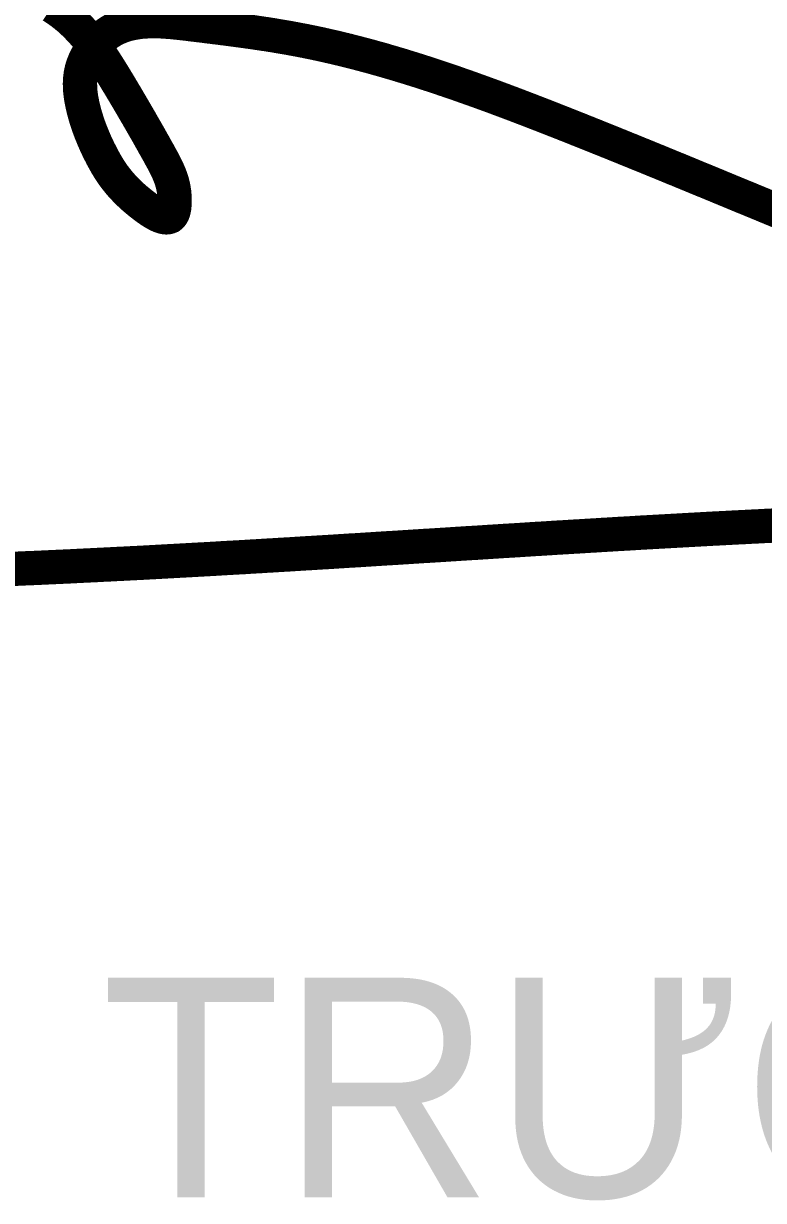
# Model space of a CAD drawing. Header units: millimetres. Extents: x -295047 to 304185, y -728047 to -308748.
# Drawn here: x -147810 to -147465, y -332071 to -331522 of the extents above; entities that cross this region are included whole.
import ezdxf
from ezdxf.enums import TextEntityAlignment as Align

# ---------------------------------------------------------------- set-up
doc = ezdxf.new("R2010")
doc.units = ezdxf.units.MM
doc.header["$MEASUREMENT"] = 0
for name, color, linetype, lineweight in [('ISO', 153, 'Continuous', 13), ('LC ISO', 153, 'Continuous', 13), ('LC Net thay', 7, 'Continuous', 25), ('LC Text1', 3, 'Continuous', 20)]:
    doc.layers.add(name, color=color, linetype=linetype, lineweight=lineweight)
doc.styles.add('Khungten', font='VHAVAN.TTF', dxfattribs={"width": 0.9, "height": 5000})
doc.styles.add('Title', font='VHBLACK.TTF', dxfattribs={"width": 0.8})
doc.styles.add('VNAVANTH', font='VHAVANB.TTF', dxfattribs={"width": 0.6})

# ---------------------------------------------------------------- blocks, each defined once
blk = doc.blocks.new('Mr. Giang')
at = {"layer": 'LC ISO', "const_width": 50}
for points in [[(1509, 633.2), (1509.9, 632.6), (1511.5, 631.6), (1513.1, 630.6), (1514.6, 629.6), (1516.2, 628.5), (1517.7, 627.5), (1519.2, 626.4), (1520.7, 625.4), (1522.2, 624.3), (1523.7, 623.2), (1525.1, 622), (1526.6, 620.9), (1528, 619.8), (1529.4, 618.6), (1530.8, 617.4), (1532.2, 616.3), (1533.6, 615.1), (1535, 613.8), (1536.3, 612.6), (1537.7, 611.4), (1539, 610.1), (1540.4, 608.9), (1541.7, 607.6), (1543, 606.3), (1544.3, 605.1), (1545.6, 603.8), (1546.8, 602.4), (1548.1, 601.1), (1549.4, 599.8), (1550.6, 598.4), (1551.8, 597.1), (1553.1, 595.7), (1554.3, 594.3), (1555.5, 593), (1556.7, 591.6), (1557.9, 590.2), (1559.1, 588.8), (1560.2, 587.4), (1561.4, 585.9), (1562.6, 584.5), (1563.7, 583), (1564.9, 581.6), (1566, 580.1), (1567.1, 578.7), (1568.2, 577.2), (1569.3, 575.7), (1570.5, 574.2), (1571.5, 572.7), (1572.6, 571.2), (1573.7, 569.7), (1574.8, 568.2), (1575.9, 566.7), (1576.9, 565.2), (1578, 563.7), (1579.1, 562.1), (1580.1, 560.6), (1581.2, 559.1), (1582.2, 557.5), (1583.2, 555.9), (1584.3, 554.4), (1585.3, 552.8), (1586.3, 551.3), (1587.3, 549.7), (1588.3, 548.1), (1589.3, 546.5), (1590.3, 545), (1591.3, 543.4), (1592.3, 541.8), (1593.3, 540.2), (1594.3, 538.6), (1595.3, 537), (1596.3, 535.4), (1597.3, 533.8), (1598.2, 532.2), (1599.2, 530.6), (1600.2, 529), (1601.2, 527.4), (1602.1, 525.8), (1603.1, 524.2), (1604.1, 522.6), (1605, 521), (1605.9, 519.6), (1607, 517.8), (1607.9, 516.2), (1608.9, 514.6), (1609.8, 513), (1610.8, 511.4), (1611.8, 509.8), (1612.7, 508.2), (1613.7, 506.6), (1614.6, 505), (1615.6, 503.4), (1616.5, 501.8), (1617.5, 500.2), (1618.4, 498.6), (1619.4, 497), (1620.3, 495.4), (1621.2, 493.8), (1622.2, 492.2), (1623.1, 490.6), (1624.1, 489), (1625, 487.4), (1625.9, 485.8), (1626.9, 484.2), (1627.8, 482.6), (1628.7, 481), (1629.7, 479.4), (1630.6, 477.8), (1631.5, 476.2), (1632.5, 474.6), (1633.4, 473.1), (1634.3, 471.5), (1635.2, 469.9), (1636.1, 468.3), (1637.1, 466.7), (1638, 465.1), (1638.9, 463.5), (1639.8, 461.9), (1640.7, 460.3), (1641.6, 458.7), (1642.5, 457.2), (1643.4, 455.6), (1644.4, 454), (1645.3, 452.4), (1646.2, 450.8), (1647.1, 449.2), (1648, 447.7), (1648.9, 446.1), (1649.8, 444.5), (1650.7, 442.9), (1651.5, 441.3), (1652.4, 439.8), (1653.3, 438.2), (1654.2, 436.6), (1655.1, 435), (1656, 433.5), (1656.9, 431.9), (1657.7, 430.3), (1658.6, 428.8), (1659.5, 427.2), (1660.4, 425.6), (1661.2, 424.1), (1662.1, 422.5), (1663, 420.9), (1663.9, 419.4), (1664.7, 417.8), (1665.6, 416.2), (1666.7, 414.2), (1667.3, 413.1), (1668.2, 411.6), (1669, 410), (1669.9, 408.5), (1670.7, 406.9), (1671.5, 405.3), (1672.4, 403.8), (1673.2, 402.2), (1674, 400.6), (1674.8, 399), (1675.6, 397.4), (1676.3, 395.8), (1677.1, 394.2), (1677.8, 392.6), (1678.5, 390.9), (1679.2, 389.3), (1679.9, 387.6), (1680.5, 385.9), (1681.2, 384.2), (1681.8, 382.5), (1682.4, 380.8), (1682.9, 379.1), (1683.5, 377.3), (1684, 375.5), (1684.4, 373.7), (1684.9, 371.8), (1685.3, 370), (1685.7, 368.1), (1686, 366.2), (1686.3, 364.2), (1686.6, 362.3), (1686.8, 360.3), (1687, 358.2), (1687.2, 356.2), (1687.3, 353.9), (1687.4, 352), (1687.4, 349.8), (1687.4, 347.7), (1687.3, 345.6), (1687.1, 343.5), (1686.9, 341.4), (1686.7, 339.4), (1686.3, 337.5), (1685.9, 335.7), (1685.4, 333.9), (1684.8, 332.3), (1684.1, 330.9), (1683.4, 329.6), (1682.5, 328.4), (1681.9, 327.8), (1680.5, 326.7), (1679.3, 326.2), (1678, 325.8), (1676.7, 325.6), (1675.2, 325.5), (1673.7, 325.6), (1672.2, 325.8), (1670.5, 326.2), (1668.8, 326.7), (1667.1, 327.3), (1665.3, 328), (1663.5, 328.8), (1661.6, 329.8), (1659.7, 330.8), (1657.8, 331.9), (1655.9, 333), (1653.9, 334.3), (1652, 335.5), (1650, 336.9), (1648.1, 338.2), (1646.1, 339.6), (1644.2, 341.1), (1642.3, 342.5), (1640.5, 343.9), (1639.5, 344.7), (1636.8, 346.8), (1635.1, 348.2), (1633.4, 349.6), (1631.7, 351), (1630, 352.4), (1628.4, 353.8), (1626.8, 355.2), (1625.3, 356.6), (1623.8, 358), (1622.3, 359.4), (1620.8, 360.8), (1619.4, 362.2), (1618, 363.5), (1616.6, 364.9), (1615.3, 366.3), (1614, 367.7), (1612.7, 369), (1611.4, 370.4), (1610.2, 371.8), (1609, 373.1), (1607.8, 374.5), (1606.6, 375.9), (1605.5, 377.3), (1604.4, 378.6), (1603.3, 380), (1602.2, 381.4), (1601.1, 382.8), (1600.1, 384.1), (1599, 385.5), (1598, 386.9), (1597, 388.3), (1596.1, 389.7), (1595.1, 391.1), (1594.2, 392.5), (1593.2, 393.9), (1592.3, 395.3), (1591.4, 396.8), (1590.5, 398.2), (1589.7, 399.6), (1588.8, 401.1), (1587.9, 402.5), (1587.1, 404), (1586.2, 405.5), (1585.4, 406.9), (1584.6, 408.4), (1583.8, 409.9), (1583, 411.4), (1582.2, 412.9), (1581.3, 414.4), (1580.4, 416.3), (1579.8, 417.5), (1579, 419.1), (1578.2, 420.6), (1577.4, 422.2), (1576.6, 423.8), (1575.8, 425.4), (1575.1, 427), (1574.3, 428.6), (1573.5, 430.2), (1572.8, 431.9), (1572, 433.5), (1571.3, 435.2), (1570.6, 436.8), (1569.8, 438.5), (1569.1, 440.2), (1568.4, 441.9), (1567.7, 443.5), (1567, 445.3), (1566.3, 447), (1565.6, 448.7), (1564.9, 450.4), (1564.3, 452.1), (1563.6, 453.9), (1563, 455.6), (1562.3, 457.4), (1561.7, 459.1), (1561.1, 460.9), (1560.5, 462.7), (1559.9, 464.4), (1559.3, 466.2), (1558.8, 468), (1558.2, 469.8), (1557.6, 471.6), (1557.1, 473.4), (1556.6, 475.2), (1556.1, 477), (1555.6, 478.8), (1555.1, 480.6), (1554.6, 482.5), (1554.2, 484.3), (1553.7, 486.3), (1553.3, 487.9), (1552.9, 489.8), (1552.5, 491.6), (1552.2, 493.5), (1551.8, 495.3), (1551.5, 497.1), (1551.1, 499), (1550.9, 500.8), (1550.6, 502.7), (1550.3, 504.5), (1550.1, 506.4), (1549.9, 508.2), (1549.7, 510.1), (1549.6, 511.9), (1549.5, 513.8), (1549.4, 515.6), (1549.4, 517.5), (1549.3, 519.3), (1549.3, 521.1), (1549.4, 523), (1549.5, 524.8), (1549.6, 526.6), (1549.7, 528.4), (1549.9, 530.2), (1550.2, 532.1), (1550.4, 533.9), (1550.7, 535.7), (1551.1, 537.5), (1551.5, 539.2), (1551.8, 540.6), (1552.4, 542.8), (1552.9, 544.6), (1553.5, 546.3), (1554.1, 548.1), (1554.8, 549.8), (1555.5, 551.5), (1556.2, 553.3), (1557, 555), (1557.8, 556.7), (1558.6, 558.3), (1559.5, 560), (1560.4, 561.6), (1561.4, 563.3), (1562.4, 564.9), (1563.4, 566.5), (1564.4, 568.1), (1565.5, 569.6), (1566.6, 571.2), (1567.8, 572.7), (1569, 574.2), (1570.2, 575.7), (1571.4, 577.1), (1572.7, 578.5), (1573.9, 579.9), (1575.3, 581.3), (1576.6, 582.7), (1577.9, 584), (1579.3, 585.3), (1580.7, 586.5), (1582.1, 587.8), (1583.6, 589), (1585, 590.2), (1586.5, 591.3), (1588, 592.4), (1589.5, 593.5), (1591.1, 594.6), (1592.6, 595.6), (1594.2, 596.5), (1595.6, 597.4), (1597.3, 598.4), (1598.9, 599.3), (1600.6, 600.1), (1602.2, 600.9), (1603.8, 601.6), (1605.5, 602.4), (1607.1, 603.1), (1608.8, 603.7), (1610.5, 604.4), (1612.2, 605), (1613.9, 605.5), (1615.6, 606.1), (1617.3, 606.6), (1619.1, 607.1), (1620.8, 607.5), (1622.6, 607.9), (1624.3, 608.3), (1626.1, 608.7), (1627.9, 609), (1629.7, 609.3), (1631.5, 609.6), (1633.3, 609.9), (1635.1, 610.1), (1636.9, 610.4), (1638.7, 610.6), (1640.6, 610.7), (1642.4, 610.9), (1644.3, 611), (1646.1, 611.1), (1648, 611.2), (1649.8, 611.3), (1651.7, 611.4), (1653.6, 611.4), (1655.4, 611.4), (1657.3, 611.4), (1659.2, 611.4), (1661.1, 611.4), (1663, 611.3), (1664.9, 611.3), (1666.8, 611.2), (1668.7, 611.1), (1670.6, 611), (1672.5, 610.9), (1674.4, 610.8), (1676.3, 610.6), (1678.2, 610.5), (1680.2, 610.3), (1682.1, 610.2), (1684, 610), (1685.9, 609.8), (1687.8, 609.6), (1689.7, 609.4), (1691.7, 609.2), (1693.6, 609), (1695.5, 608.8), (1697.4, 608.6), (1699.3, 608.4), (1701.2, 608.2), (1703.2, 607.9), (1705.1, 607.7), (1707, 607.5), (1708.9, 607.2), (1711.4, 606.9), (1712.7, 606.8), (1714.6, 606.5), (1716.5, 606.3), (1718.4, 606.1), (1720.3, 605.8), (1722.1, 605.6), (1724, 605.4), (1725.9, 605.2), (1727.8, 604.9), (1729.7, 604.7), (1731.5, 604.5), (1733.4, 604.2), (1735.3, 604), (1737.1, 603.8), (1739, 603.5), (1740.9, 603.3), (1742.7, 603.1), (1744.6, 602.9), (1746.4, 602.6), (1748.3, 602.4), (1750.1, 602.2), (1752, 601.9), (1753.8, 601.7), (1755.6, 601.5), (1757.5, 601.2), (1759.3, 601), (1761.2, 600.8), (1763, 600.5), (1764.8, 600.3), (1766.6, 600.1), (1768.5, 599.8), (1770.3, 599.6), (1772.1, 599.3), (1773.9, 599.1), (1775.8, 598.9), (1777.6, 598.6), (1779.4, 598.4), (1781.2, 598.1), (1783, 597.9), (1784.8, 597.6), (1786.6, 597.4), (1788.4, 597.2), (1790.2, 596.9), (1792, 596.7), (1793.8, 596.4), (1795.6, 596.1), (1797.4, 595.9), (1799.2, 595.6), (1801, 595.4), (1802.8, 595.1), (1804.6, 594.9), (1806.4, 594.6), (1808.2, 594.3), (1810, 594.1), (1811.8, 593.8), (1813.6, 593.5), (1815.4, 593.3), (1817.1, 593), (1818.9, 592.7), (1820.7, 592.5), (1822.5, 592.2), (1824.3, 591.9), (1826, 591.6), (1827.8, 591.4), (1829.6, 591.1), (1831.4, 590.8), (1833.2, 590.5), (1834.9, 590.2), (1836.7, 589.9), (1838.5, 589.6), (1840.3, 589.3), (1842, 589), (1843.8, 588.7), (1845.6, 588.4), (1847.3, 588.1), (1849.1, 587.8), (1850.9, 587.5), (1852.6, 587.2), (1854.4, 586.9), (1856.2, 586.6), (1858, 586.2), (1859.7, 585.9), (1861.5, 585.6), (1863.3, 585.3), (1865, 584.9), (1866.8, 584.6), (1867.7, 584.4), (1870.3, 583.9), (1872.1, 583.6), (1873.9, 583.2), (1875.6, 582.9), (1877.4, 582.6), (1879.2, 582.2), (1880.9, 581.8), (1882.7, 581.5), (1884.5, 581.1), (1886.2, 580.8), (1888, 580.4), (1889.8, 580), (1891.5, 579.7), (1893.3, 579.3), (1895.1, 578.9), (1896.8, 578.5), (1898.6, 578.2), (1900.4, 577.8), (1902.1, 577.4), (1903.9, 577), (1905.7, 576.6), (1907.4, 576.2), (1909.2, 575.8), (1910.9, 575.4), (1912.7, 575), (1914.5, 574.6), (1916.2, 574.2), (1918, 573.8), (1919.8, 573.4), (1921.5, 573), (1923.3, 572.6), (1925.1, 572.1), (1926.8, 571.7), (1928.6, 571.3), (1930.3, 570.9), (1932.1, 570.4), (1933.9, 570), (1935.6, 569.6), (1937.4, 569.1), (1939.2, 568.7), (1940.9, 568.3), (1942.7, 567.8), (1944.4, 567.4), (1946.2, 566.9), (1948, 566.5), (1949.7, 566), (1951.5, 565.6), (1953.3, 565.1), (1955, 564.7), (1956.8, 564.2), (1958.5, 563.7), (1960.3, 563.3), (1962.1, 562.8), (1963.8, 562.3), (1965.6, 561.9), (1967.3, 561.4), (1969.1, 560.9), (1970.9, 560.5), (1972.6, 560), (1974.4, 559.5), (1976.1, 559), (1977.9, 558.5), (1979.6, 558), (1981.4, 557.5), (1983.2, 557), (1984.9, 556.6), (1986.7, 556.1), (1988.4, 555.6), (1990.2, 555.1), (1992, 554.6), (1993.7, 554.1), (1995.5, 553.5), (1997.2, 553), (1999, 552.5), (2000.7, 552), (2002.5, 551.5), (2004.2, 551), (2006, 550.5), (2007.8, 549.9), (2009.5, 549.4), (2011.3, 548.9), (2013, 548.4), (2014.8, 547.9), (2016.5, 547.3), (2018.3, 546.8), (2020, 546.3), (2021.8, 545.7), (2023.5, 545.2), (2025.3, 544.6), (2027.1, 544.1), (2028.8, 543.6), (2030.6, 543), (2032.3, 542.5), (2034.1, 541.9), (2035.8, 541.4), (2037.6, 540.8), (2039.3, 540.3), (2041.1, 539.7), (2042.8, 539.2), (2044.6, 538.6), (2046.3, 538.1), (2048.1, 537.5), (2049.8, 536.9), (2051.6, 536.4), (2053.3, 535.8), (2055.1, 535.2), (2056.8, 534.7), (2058.6, 534.1), (2060.3, 533.5), (2062.1, 533), (2063.8, 532.4), (2065.6, 531.8), (2067.3, 531.2), (2069.1, 530.6), (2070.8, 530.1), (2072.6, 529.5), (2074.3, 528.9), (2076.1, 528.3), (2077.8, 527.7), (2079.6, 527.1), (2081.3, 526.5), (2083, 526), (2084.8, 525.4), (2086.5, 524.8), (2088.3, 524.2), (2090, 523.6), (2091.8, 523), (2093.5, 522.4), (2095.3, 521.8), (2097, 521.2), (2098.8, 520.6), (2100.5, 520), (2102.2, 519.4), (2104, 518.7), (2105.7, 518.1), (2107.5, 517.5), (2109.2, 516.9), (2111, 516.3), (2112.7, 515.7), (2114.4, 515.1), (2116.2, 514.5), (2117.9, 513.8), (2119.7, 513.2), (2121.4, 512.6), (2123.1, 512), (2124.9, 511.4), (2126.6, 510.7), (2128.4, 510.1), (2130.1, 509.5), (2131.8, 508.9), (2133.6, 508.2), (2135.3, 507.6), (2137.1, 507), (2138.8, 506.3), (2140.5, 505.7), (2142.3, 505.1), (2144, 504.4), (2145.7, 503.8), (2147.5, 503.2), (2149.2, 502.5), (2151, 501.9), (2152.7, 501.3), (2154.4, 500.6), (2156.2, 500), (2157.9, 499.3), (2159.6, 498.7), (2161.4, 498), (2163.1, 497.4), (2164.8, 496.8), (2166.6, 496.1), (2168.3, 495.5), (2170, 494.8), (2171.8, 494.2), (2173.5, 493.5), (2175.2, 492.9), (2177, 492.2), (2178.7, 491.6), (2180.4, 490.9), (2182.2, 490.2), (2183.9, 489.6), (2185.6, 488.9), (2187.3, 488.3), (2189.1, 487.6), (2190.8, 487), (2192.5, 486.3), (2194.3, 485.6), (2196, 485), (2197.7, 484.3), (2199.4, 483.7), (2201.2, 483), (2202.9, 482.3), (2204.6, 481.7), (2206.4, 481), (2208.1, 480.3), (2209.8, 479.7), (2211.5, 479), (2213.3, 478.3), (2215, 477.7), (2216.7, 477), (2218.4, 476.3), (2220.2, 475.7), (2221.9, 475), (2223.6, 474.3), (2225.3, 473.7), (2227.1, 473), (2228.8, 472.3), (2230.5, 471.6), (2232.2, 471), (2233.9, 470.3), (2235.7, 469.6), (2237.4, 469), (2239.1, 468.3), (2240.8, 467.6), (2242.5, 466.9), (2244.3, 466.3), (2246, 465.6), (2247.7, 464.9), (2249.4, 464.2), (2251.1, 463.5), (2252.9, 462.9), (2254.6, 462.2), (2256.3, 461.5), (2258, 460.8), (2259.7, 460.2), (2261.4, 459.5), (2263.2, 458.8), (2264.9, 458.1), (2267, 457.3), (2268.3, 456.8), (2270, 456.1), (2271.7, 455.4), (2273.4, 454.7), (2275.1, 454), (2276.9, 453.4), (2278.6, 452.7), (2280.3, 452), (2282, 451.3), (2283.7, 450.6), (2285.4, 449.9), (2287.1, 449.3), (2288.8, 448.6), (2290.6, 447.9), (2292.3, 447.2), (2294, 446.5), (2295.7, 445.8), (2297.4, 445.2), (2299.1, 444.5), (2300.8, 443.8), (2302.5, 443.1), (2304.2, 442.4), (2305.9, 441.7), (2307.6, 441), (2309.3, 440.4), (2311, 439.7), (2312.8, 439), (2314.5, 438.3), (2316.2, 437.6), (2317.9, 436.9), (2319.6, 436.2), (2321.3, 435.6), (2323, 434.9), (2324.7, 434.2), (2326.4, 433.5), (2328.1, 432.8), (2329.8, 432.1), (2331.5, 431.4), (2333.2, 430.7), (2334.9, 430.1), (2336.6, 429.4), (2338.3, 428.7), (2340, 428), (2341.7, 427.3), (2343.4, 426.6), (2345.1, 425.9), (2346.8, 425.2), (2348.5, 424.5), (2350.2, 423.9), (2351.9, 423.2), (2353.6, 422.5), (2355.3, 421.8), (2357, 421.1), (2358.7, 420.4), (2360.4, 419.7), (2362.1, 419), (2363.8, 418.3), (2365.5, 417.6), (2367.2, 416.9), (2368.9, 416.3), (2370.6, 415.6), (2372.3, 414.9), (2374, 414.2), (2375.7, 413.5), (2377.4, 412.8), (2379.1, 412.1), (2380.8, 411.4), (2382.5, 410.7), (2384.2, 410), (2385.9, 409.3), (2387.6, 408.6), (2389.3, 407.9), (2391, 407.3), (2392.7, 406.6), (2394.4, 405.9), (2396.1, 405.2), (2397.7, 404.5), (2399.4, 403.8), (2401.1, 403.1), (2402.8, 402.4), (2404.5, 401.7), (2406.2, 401), (2407.9, 400.3), (2409.6, 399.6), (2411.3, 398.9), (2413, 398.2), (2414.7, 397.5), (2416.4, 396.8), (2418.1, 396.1), (2419.8, 395.5), (2421.5, 394.8), (2423.2, 394.1), (2424.8, 393.4), (2426.5, 392.7), (2428.2, 392), (2429.9, 391.3), (2431.6, 390.6), (2433.3, 389.9), (2435, 389.2), (2436.7, 388.5), (2438.4, 387.8), (2440.1, 387.1), (2441.8, 386.4), (2443.5, 385.7), (2445.1, 385), (2446.8, 384.3), (2448.5, 383.6), (2450.2, 382.9), (2451.9, 382.2), (2453.6, 381.5), (2455.3, 380.8), (2457, 380.1), (2458.7, 379.4), (2460.4, 378.8), (2462.1, 378.1), (2463.7, 377.4), (2465.4, 376.7), (2467.1, 376), (2468.8, 375.3), (2470.5, 374.6), (2472.2, 373.9), (2473.9, 373.2), (2475.6, 372.5), (2477.3, 371.8), (2479, 371.1), (2480.6, 370.4), (2482.3, 369.7), (2484, 369), (2485.7, 368.3), (2487.4, 367.6), (2489.1, 366.9), (2490.8, 366.2), (2492.5, 365.5), (2494.2, 364.8), (2495.9, 364.1), (2497.5, 363.4), (2499.2, 362.7), (2500.9, 362), (2502.6, 361.3), (2504.3, 360.6), (2506, 359.9), (2507.7, 359.2), (2509.4, 358.5), (2511.1, 357.8), (2512.8, 357.1), (2514.4, 356.4), (2516.1, 355.7), (2517.8, 355), (2519.5, 354.4), (2521.2, 353.7), (2522.9, 353), (2524.6, 352.3), (2526.3, 351.6), (2528, 350.9), (2529.6, 350.2), (2531.3, 349.5), (2533, 348.8), (2534.7, 348.1), (2536.4, 347.4), (2538.1, 346.7), (2539.8, 346), (2541.5, 345.3), (2543.2, 344.6), (2544.9, 343.9), (2546.5, 343.2), (2548.2, 342.5), (2549.9, 341.8), (2551.6, 341.1), (2553.3, 340.4), (2555, 339.7), (2556.7, 339), (2558.4, 338.3), (2560.1, 337.6), (2561.8, 336.9), (2563.5, 336.2), (2565.1, 335.5), (2566.8, 334.8), (2568.5, 334.1), (2570.2, 333.4), (2571.9, 332.7)], [(1440.7, -187.2), (1451.6, -186.8), (1462.4, -186.3), (1473.3, -185.8), (1484.2, -185.4), (1495, -184.9), (1505.9, -184.4), (1516.8, -183.9), (1527.7, -183.4), (1538.5, -182.9), (1549.4, -182.3), (1560.3, -181.8), (1571.2, -181.3), (1582.1, -180.7), (1593, -180.2), (1603.9, -179.6), (1614.8, -179.1), (1625.7, -178.5), (1636.6, -178), (1647.5, -177.4), (1658.4, -176.8), (1669.3, -176.2), (1680.2, -175.6), (1691.1, -175), (1702.1, -174.4), (1713, -173.8), (1723.9, -173.2), (1734.8, -172.6), (1745.7, -172), (1756.6, -171.3), (1767.5, -170.7), (1778.4, -170.1), (1789.4, -169.5), (1800.3, -168.8), (1811.2, -168.2), (1822.1, -167.5), (1833, -166.9), (1843.9, -166.2), (1854.8, -165.6), (1865.7, -164.9), (1876.6, -164.2), (1887.5, -163.6), (1898.4, -162.9), (1909.3, -162.3), (1920.2, -161.6), (1931.1, -160.9), (1942, -160.2), (1952.9, -159.6), (1963.8, -158.9), (1974.7, -158.2), (1985.6, -157.5), (1996.5, -156.8), (2007.4, -156.2), (2018.3, -155.5), (2029.1, -154.8), (2040, -154.1), (2050.9, -153.4), (2061.7, -152.8), (2069.2, -152.3), (2083.5, -151.4), (2094.3, -150.7), (2105.2, -150), (2116, -149.3), (2126.9, -148.7), (2137.7, -148), (2148.5, -147.3), (2159.4, -146.6), (2170.2, -145.9), (2181.1, -145.3), (2191.9, -144.6), (2202.7, -143.9), (2213.5, -143.2), (2224.4, -142.6), (2235.2, -141.9), (2246, -141.2), (2256.8, -140.6), (2267.6, -139.9), (2278.5, -139.3), (2289.3, -138.6), (2300.1, -138), (2310.9, -137.3), (2321.7, -136.7), (2332.5, -136), (2343.3, -135.4), (2354.1, -134.8), (2364.9, -134.1), (2375.8, -133.5), (2386.6, -132.9), (2397.4, -132.3), (2408.2, -131.7), (2419, -131.1), (2429.8, -130.5), (2440.6, -129.9), (2451.4, -129.3), (2462.2, -128.7), (2473, -128.1), (2487, -127.4), (2494.6, -127), (2505.5, -126.4), (2516.3, -125.9), (2527.1, -125.3), (2537.9, -124.8), (2548.7, -124.2), (2559.5, -123.7), (2570.4, -123.2), (2581.2, -122.6)]]:
    blk.add_lwpolyline(points, dxfattribs=at)
blk = doc.blocks.new('lcdi fix')
at = {"layer": 'ISO', "xscale": 0.5000000104764112, "yscale": 0.5000000104764112, "zscale": 0.5000000104764112}
blk.add_blockref('Mr. Giang', (37323.96, -842.82), dxfattribs=at)
at = {"color": 7, "style": 'VNAVANTH'}
blk.add_text('ths. bïi tr\xadêng giang', height=160, dxfattribs=at).set_placement((38493.44, -1394.13), align=Align.CENTER)
at = {"color": 7, "style": 'Khungten', "width": 0.8}
for tag, p in [('REVISION', (39498.75, -10746.3)), ('NGAYHT', (39546.07, -11609.37))]:
    blk.add_attdef(tag, text='', height=200, dxfattribs=at).set_placement(p, align=Align.CENTER)
at = {"layer": 'LC Text1', "style": 'Title', "width": 1.485915}
for tag, p, p2 in [('TENBANVE1', (36912.66, -8885.76), (40339.14, -8885.76)), ('TENBANVE2', (36912.66, -9562.47), (40339.14, -9562.47))]:
    blk.add_attdef(tag, text='', height=250, dxfattribs=at).set_placement(p, p2, align=Align.FIT)
at = {"layer": 'LC Text1', "style": 'Title', "width": 0.7}
blk.add_attdef('SOBANVE', text='', height=250, dxfattribs=at).set_placement((39561.98, -13896.18), align=Align.CENTER)

msp = doc.modelspace()

# ---------------------------------------------------------------- block references
at = {"layer": 'LC Net thay', "xscale": 0.6399999999848659, "yscale": 0.6399999999848659, "zscale": 0.6399999999848659}
msp.add_blockref('lcdi fix', (-172167, -331177.5), dxfattribs=at)

doc.saveas('drawing.dxf')
